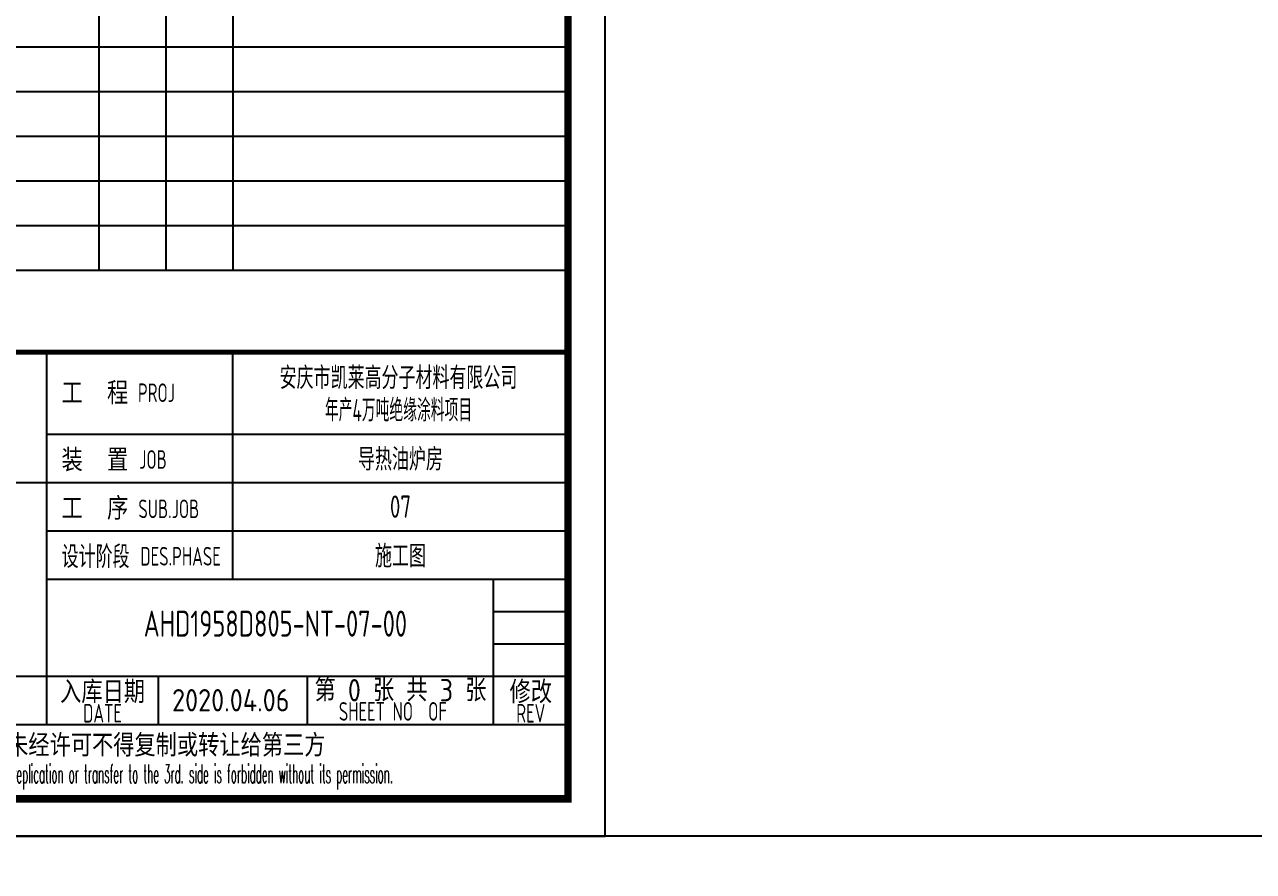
# Model space of a CAD drawing. Extents: x 5109802 to 7068445, y -422737 to 2032183.
# Drawn here: x 5123005 to 5139505, y -279752 to -268377 of the extents above; entities that cross this region are included whole.
import ezdxf
from ezdxf.enums import TextEntityAlignment as Align

# ---------------------------------------------------------------- set-up
doc = ezdxf.new("R2010")
doc.units = 0
doc.header["$LTSCALE"] = 1000
doc.header["$MEASUREMENT"] = 0
doc.layers.get('0').update_dxf_attribs({"linetype": 'CONTINUOUS'})
doc.layers.add('PUB_TITLE', color=4, linetype='CONTINUOUS')
doc.layers.add('TH_TITLE', color=7, linetype='CONTINUOUS')
doc.styles.add('AHD_TQ', font='sceie.shx', dxfattribs={"bigfont": 'sceic.shx'})
doc.styles.add('ECEC_TQ', font='txt_l.shx', dxfattribs={"bigfont": 'hztxt_l.shx'})
doc.styles.add('sceie', font='SCEIE', dxfattribs={"width": 0.75, "bigfont": 'SCEIC'})

msp = doc.modelspace()

# ---------------------------------------------------------------- linework, layer by layer
for p, q in [((5123302.1, -277777.1), (5123302.1, -272777.1)), ((5125802.1, -275827.1), (5125802.1, -272777.1)), ((5130302.1, -278777.1), (5130302.1, -272777.1)), ((5123302.1, -273877.1), (5130302.1, -273877.1)), ((5112302.1, -274527.1), (5123302.1, -274527.1)), ((5123302.1, -274527.1), (5130302.1, -274527.1)), ((5123302.1, -275177.1), (5130302.1, -275177.1)), ((5123302.1, -275827.1), (5130302.1, -275827.1)), ((5129302.1, -277777.1), (5129302.1, -275827.1)), ((5129302.1, -276260.4), (5130302.1, -276260.4)), ((5129302.1, -276693.7), (5130302.1, -276693.7)), ((5117802.1, -277127.1), (5130302.1, -277127.1)), ((5124802.1, -277777.1), (5124802.1, -277127.1)), ((5126802.1, -277777.1), (5126802.1, -277127.1)), ((5112302.1, -277777.1), (5130302.1, -277777.1)), ((5112302.1, -278777.1), (5130302.1, -278777.1))]:
    msp.add_line(p, q)
at = {"const_width": 70}
msp.add_lwpolyline([(5130302.1, -272777.1), (5112302.1, -272777.1)], dxfattribs=at)
at = {"layer": 'PUB_TITLE'}
for p, q in [((5124002.1, -251277.1), (5124002.1, -271677.1)), ((5125802.1, -251277.1), (5125802.1, -271677.1)), ((5124902.1, -252477.1), (5124902.1, -271677.1)), ((5112302.1, -268677.1), (5130302.1, -268677.1)), ((5112302.1, -269277.1), (5130302.1, -269277.1)), ((5112302.1, -269877.1), (5130302.1, -269877.1)), ((5112302.1, -270477.1), (5130302.1, -270477.1)), ((5112302.1, -271077.1), (5130302.1, -271077.1)), ((5112302.1, -271677.1), (5130302.1, -271677.1))]:
    msp.add_line(p, q, dxfattribs=at)
msp.add_lwpolyline([(5109802.1, -279277.1), (5130802.1, -279277.1), (5130802.1, -249577.1), (5109802.1, -249577.1)], close=True, dxfattribs=at)
at = {"layer": 'PUB_TITLE', "const_width": 100}
msp.add_lwpolyline([(5112302.1, -278777.1), (5130302.1, -278777.1), (5130302.1, -250077.1), (5112302.1, -250077.1)], close=True, dxfattribs=at)
at = {"layer": 'TH_TITLE'}
msp.add_lwpolyline([(5109807.2, -321277.1), (5169207.2, -321277.1), (5169207.2, -279277.1), (5109807.2, -279277.1)], close=True, dxfattribs=at)

# ---------------------------------------------------------------- texts
for s, height, style, width, p in [('安庆市凯莱高分子材料有限公司', 300, 'sceie', 0.8, (5128025.8, -273106.9)), ('年产4万吨绝缘涂料项目', 300, 'sceie', 0.65, (5128025.8, -273541.9)), ('导热油炉房', 300, 'sceie', 0.8, (5128052.1, -274202.1)), ('07', 300, 'sceie', 0.8, (5128052.1, -274852.1)), ('施工图', 300, 'sceie', 0.8, (5128052.1, -275502.1)), ('DATE', 250, 'AHD_TQ', 0.75, (5124052.1, -277627.1)), ('SHEET NO  OF  ', 250, 'AHD_TQ', 0.75, (5128052.1, -277602.1)), ('REV', 250, 'AHD_TQ', 0.75, (5129802.1, -277627.1)), ('The proprietary right of this document belongs to Anhui Huadong Chemical And Medical Engineering  Co.,Ltd.  and any replication or transfer to the 3rd. side is forbidden without its permission. ', 250, 'ECEC_TQ', 0.4, (5121302.1, -278477.1))]:
    msp.add_text(s, height=height, dxfattribs=dict(style=style, width=width)).set_placement(p, align=Align.MIDDLE)
at = {"style": 'AHD_TQ'}
for s, p in [('工  程 ', (5123502.1, -273477.1)), ('装  置 ', (5123502.1, -274377.1)), ('工  序 ', (5123502.1, -275027.1))]:
    msp.add_text(s, height=300, dxfattribs=at).set_placement(p)
for s, height, width, p in [('PROJ', 250, 0.75, (5124526.5, -273447.6)), ('JOB', 250, 0.75, (5124544.5, -274344.3)), ('SUB.JOB', 250, 0.75, (5124532.9, -275007)), ('设计阶段', 300, 0.8, (5123502.1, -275677.1)), ('DES.PHASE', 250, 0.75, (5124560.2, -275643.8))]:
    msp.add_text(s, height=height, dxfattribs=dict(at, width=width)).set_placement(p)
for s, p in [('入库日期', (5124052.1, -277327.1)), ('第 0 张 共 3 张', (5128052.1, -277302.1)), ('修改', (5129802.1, -277327.1)), ('本文件专有权属安徽华东化工医药工程有限责任公司所有,未经许可不得复制或转让给第三方', (5121302.1, -278077.1))]:
    msp.add_text(s, height=300, dxfattribs=at).set_placement(p, align=Align.MIDDLE)
at = {"style": 'sceie', "width": 0.8}
msp.add_attdef('AHD1958D805-NT-07-00', text='200320-02-040', height=350, dxfattribs=at).set_placement((5126372.9, -276423.3), align=Align.MIDDLE)
at = {"style": 'AHD_TQ'}
msp.add_attdef('2020.04.06', text='0', height=300, dxfattribs=at).set_placement((5125774.2, -277452.1), align=Align.MIDDLE)

doc.saveas('drawing.dxf')
